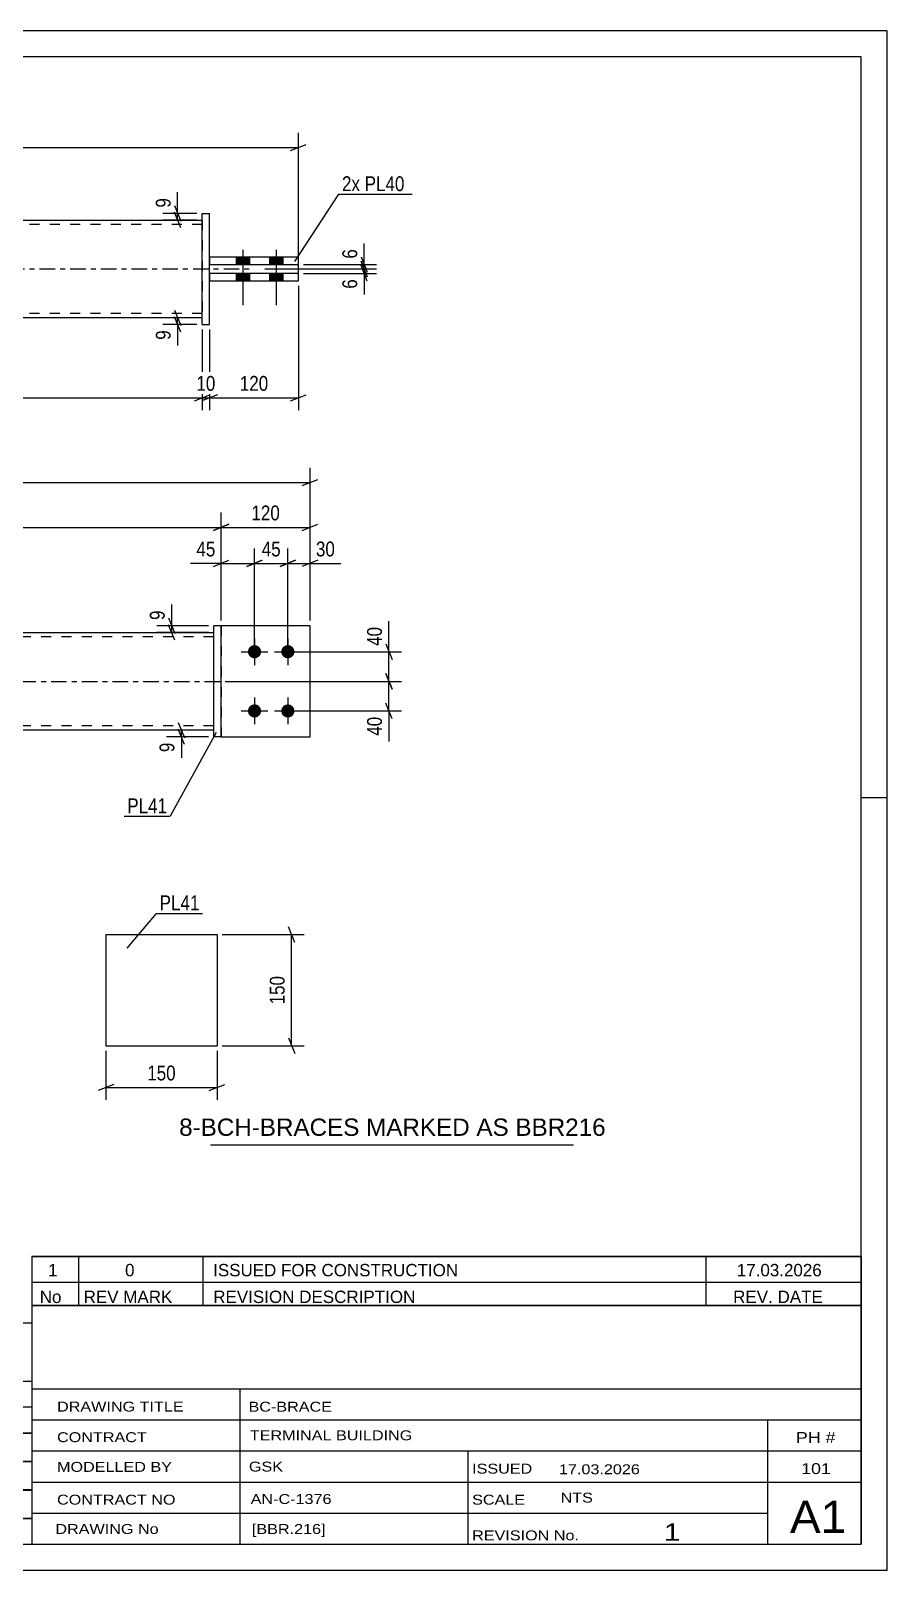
# Model space of a CAD drawing. Header units: millimetres. Extents: x 0 to 420, y 0 to 297.
# Drawn here: x 254.8 to 420, y 0 to 297 of the extents above; entities that cross this region are included whole.
import ezdxf

# ---------------------------------------------------------------- set-up
doc = ezdxf.new("R2010")
doc.units = ezdxf.units.MM
doc.linetypes.add('DXK_LINE_DOT2', pattern=[3.9198, 1.9599, -1.9599])
doc.linetypes.add('DXK_LINE_DOT3', pattern=[5.9187, 2.979, -0.9799, 0.9799, -0.9799])
doc.styles.add('Arial', font='ARIAL.TTF', dxfattribs={"height": 0.2})
doc.styles.add('Arial Narrow', font='ARIALN.TTF', dxfattribs={"height": 0.2})

# ---------------------------------------------------------------- blocks, each defined once
blk = doc.blocks.new('Unknown-581633060-1163')
at = {"color": 5, "linetype": 'Continuous'}
for p, q in [((420, 297), (0, 297)), ((420, 0), (420, 297)), ((415, 292), (5, 292)), ((415, 5), (415, 292)), ((420, 149), (415, 149)), ((5, 5), (415, 5)), ((0, 0), (420, 0))]:
    blk.add_line(p, q, dxfattribs=at)
blk = doc.blocks.new('Part-581633060-1810 - 1791')
at = {"color": 2, "linetype": 'Continuous'}
for p, q in [((156.3, 180.92), (290.12, 180.92)), ((290.12, 162.06), (156.3, 162.06))]:
    blk.add_line(p, q, dxfattribs=at)
at = {"color": 7, "linetype": 'DXK_LINE_DOT2'}
for p, q in [((156.3, 162.06), (156.3, 180.92)), ((290.12, 180.06), (156.3, 180.06)), ((290.12, 162.06), (290.12, 180.92)), ((290.12, 162.92), (156.3, 162.92))]:
    blk.add_line(p, q, dxfattribs=at)
at = {"color": 7, "linetype": 'DXK_LINE_DOT3'}
blk.add_line((146.3, 171.49), (300.12, 171.49), dxfattribs=at)
blk = doc.blocks.new('Part-581633060-1798 - 1791')
at = {"color": 7, "linetype": 'DXK_LINE_DOT2'}
for p, q in [((308.69, 182.21), (291.54, 182.21)), ((291.54, 182.21), (291.54, 160.78)), ((308.69, 160.78), (308.69, 182.21)), ((291.54, 160.78), (308.69, 160.78))]:
    blk.add_line(p, q, dxfattribs=at)
blk = doc.blocks.new('Part-581633060-1815 - 1791')
at = {"color": 2, "linetype": 'Continuous'}
for p, q in [((308.69, 182.21), (291.54, 182.21)), ((308.69, 160.78), (308.69, 182.21)), ((291.54, 160.78), (308.69, 160.78))]:
    blk.add_line(p, q, dxfattribs=at)
at = {"color": 7, "linetype": 'DXK_LINE_DOT2'}
blk.add_line((291.54, 182.21), (291.54, 160.78), dxfattribs=at)
blk = doc.blocks.new('Bolt-581633060-1800 - 1791')
at = {"linetype": 'Continuous'}
for points in [[(297.97, 178.49, -1), (297.97, 175.92, -1)], [(304.4, 178.49, -1), (304.4, 175.92, -1)], [(297.97, 167.06, -1), (297.97, 164.49, -1)], [(304.4, 167.06, -1), (304.4, 164.49, -1)]]:
    blk.add_hatch(color=1, dxfattribs=at).paths.add_polyline_path(points)
at = {"color": 1, "linetype": 'Continuous'}
for p, q in [((297.97, 179.78), (297.97, 174.64)), ((304.4, 179.78), (304.4, 174.64)), ((295.4, 177.21), (300.54, 177.21)), ((301.83, 177.21), (306.97, 177.21)), ((297.97, 168.35), (297.97, 163.21)), ((304.4, 168.35), (304.4, 163.21)), ((295.4, 165.78), (300.54, 165.78)), ((301.83, 165.78), (306.97, 165.78))]:
    blk.add_line(p, q, dxfattribs=at)
blk = doc.blocks.new('Part-581633060-1835 - 1791')
at = {"color": 2, "linetype": 'Continuous'}
for p, q in [((291.54, 182.21), (290.12, 182.21)), ((290.12, 160.78), (290.12, 182.21)), ((291.54, 160.78), (291.54, 182.21)), ((291.54, 160.78), (290.12, 160.78))]:
    blk.add_line(p, q, dxfattribs=at)
blk = doc.blocks.new('Part-581633060-2156 - 2128')
at = {"color": 2, "linetype": 'Continuous'}
for p, q in [((154.06, 260.48), (287.87, 260.48)), ((287.87, 241.63), (154.06, 241.63))]:
    blk.add_line(p, q, dxfattribs=at)
at = {"color": 7, "linetype": 'DXK_LINE_DOT2'}
for p, q in [((154.06, 241.63), (154.06, 260.48)), ((287.87, 259.63), (154.06, 259.63)), ((287.87, 260.48), (287.87, 241.63)), ((287.87, 242.48), (154.06, 242.48))]:
    blk.add_line(p, q, dxfattribs=at)
at = {"color": 7, "linetype": 'DXK_LINE_DOT3'}
blk.add_line((144.06, 251.05), (297.87, 251.05), dxfattribs=at)
blk = doc.blocks.new('Part-581633060-2134 - 2128')
at = {"color": 2, "linetype": 'Continuous'}
for p, q in [((306.44, 250.2), (289.3, 250.2)), ((289.3, 250.2), (289.3, 248.77)), ((306.44, 248.77), (306.44, 250.2)), ((289.3, 248.77), (306.44, 248.77))]:
    blk.add_line(p, q, dxfattribs=at)
blk = doc.blocks.new('Part-581633060-2139 - 2128')
at = {"color": 2, "linetype": 'Continuous'}
for p, q in [((306.44, 253.34), (289.3, 253.34)), ((289.3, 253.34), (289.3, 251.91)), ((306.44, 251.91), (306.44, 253.34)), ((289.3, 251.91), (306.44, 251.91))]:
    blk.add_line(p, q, dxfattribs=at)
blk = doc.blocks.new('Part-581633060-2151 - 2128')
at = {"color": 2, "linetype": 'Continuous'}
for p, q in [((287.87, 240.34), (287.87, 261.77)), ((287.87, 261.77), (289.3, 261.77)), ((289.3, 240.34), (289.3, 261.77)), ((287.87, 240.34), (289.3, 240.34))]:
    blk.add_line(p, q, dxfattribs=at)
blk = doc.blocks.new('Bolt-581633060-2157 - 2128')
at = {"linetype": 'Continuous'}
for points in [[(297.01, 253.34), (294.44, 253.34), (294.44, 251.91), (297.01, 251.91)], [(297.01, 253.34), (294.44, 253.34), (294.44, 251.91), (297.01, 251.91)], [(303.44, 253.34), (300.87, 253.34), (300.87, 251.91), (303.44, 251.91)], [(303.44, 253.34), (300.87, 253.34), (300.87, 251.91), (303.44, 251.91)], [(297.01, 250.2), (294.44, 250.2), (294.44, 248.77), (297.01, 248.77)], [(297.01, 250.2), (294.44, 250.2), (294.44, 248.77), (297.01, 248.77)], [(303.44, 250.2), (300.87, 250.2), (300.87, 248.77), (303.44, 248.77)], [(303.44, 250.2), (300.87, 250.2), (300.87, 248.77), (303.44, 248.77)]]:
    blk.add_hatch(color=1, dxfattribs=at).paths.add_polyline_path(points)
at = {"color": 1, "linetype": 'Continuous'}
for p, q in [((294.44, 253.34), (294.44, 251.91)), ((294.44, 253.34), (294.44, 251.91)), ((295.73, 254.77), (295.73, 244.05)), ((295.73, 254.77), (295.73, 244.05)), ((297.01, 253.34), (297.01, 251.91)), ((297.01, 253.34), (297.01, 251.91)), ((300.87, 253.34), (300.87, 251.91)), ((300.87, 253.34), (300.87, 251.91)), ((302.16, 254.77), (302.16, 244.05)), ((302.16, 254.77), (302.16, 244.05)), ((303.44, 253.34), (303.44, 251.91)), ((303.44, 253.34), (303.44, 251.91)), ((294.44, 250.2), (294.44, 248.77)), ((294.44, 250.2), (294.44, 248.77)), ((297.01, 250.2), (297.01, 248.77)), ((297.01, 250.2), (297.01, 248.77)), ((300.87, 250.2), (300.87, 248.77)), ((300.87, 250.2), (300.87, 248.77)), ((303.44, 250.2), (303.44, 248.77)), ((303.44, 250.2), (303.44, 248.77))]:
    blk.add_line(p, q, dxfattribs=at)
blk = doc.blocks.new('Part-581633060-1390 - 1374')
at = {"color": 2, "linetype": 'Continuous'}
for p, q in [((269.31, 122.62), (269.31, 101.19)), ((269.31, 122.62), (290.74, 122.62)), ((290.74, 122.62), (290.74, 101.19)), ((269.31, 101.19), (290.74, 101.19))]:
    blk.add_line(p, q, dxfattribs=at)
blk = doc.blocks.new('StraightDimension-581633060-2023 - 1791')
at = {"color": 7, "linetype": 'Continuous'}
for p, q in [((137.73, 183.21), (137.73, 212.71)), ((308.69, 183.21), (308.69, 212.71)), ((139.23, 210.46), (136.23, 209.26)), ((137.73, 209.86), (308.69, 209.86)), ((307.19, 209.26), (310.19, 210.46))]:
    blk.add_line(p, q, dxfattribs=at)
at = {"color": 0}
blk.add_wipeout([(227.47, 210.61), (227.47, 214.81), (218.95, 214.81), (218.95, 210.61)], dxfattribs=at)
at = {"color": 3, "style": 'Arial Narrow'}
blk.add_text('1197', height=2.863, dxfattribs=at).set_placement((219.55, 211.21))
blk = doc.blocks.new('StraightDimension-581633060-1842 - 1791')
at = {"color": 7, "linetype": 'Continuous'}
for p, q in [((289.12, 182.21), (279.14, 182.21)), ((281.39, 183.71), (282.59, 180.71)), ((282.59, 179.42), (281.39, 182.42)), ((281.99, 180.92), (281.99, 182.21)), ((289.12, 180.92), (279.14, 180.92))]:
    blk.add_line(p, q, dxfattribs=at)
at = {"color": 0}
blk.add_wipeout([(281.24, 185.76), (277.04, 185.76), (277.04, 182.73), (281.24, 182.73)], dxfattribs=at)
at = {"color": 7, "linetype": 'Continuous'}
blk.add_line((281.99, 182.21), (281.99, 186.29), dxfattribs=at)
blk.add_line((281.99, 182.21), (281.99, 186.29), dxfattribs=at)
at = {"color": 3, "style": 'Arial Narrow'}
blk.add_text('9', height=2.86, rotation=90.0002, dxfattribs=at).set_placement((280.64, 183.33))
blk = doc.blocks.new('StraightDimension-581633060-2043 - 1791')
at = {"color": 7, "linetype": 'Continuous'}
for p, q in [((291.54, 183.21), (291.54, 197.09)), ((297.97, 178.21), (297.97, 197.09)), ((290.04, 193.64), (293.04, 194.84)), ((291.54, 194.24), (297.97, 194.24)), ((299.47, 194.84), (296.47, 193.64))]:
    blk.add_line(p, q, dxfattribs=at)
at = {"color": 0}
blk.add_wipeout([(291.02, 194.99), (291.02, 199.19), (286.16, 199.19), (286.16, 194.99)], dxfattribs=at)
at = {"color": 7, "linetype": 'Continuous'}
blk.add_line((291.54, 194.24), (285.64, 194.24), dxfattribs=at)
blk.add_line((291.54, 194.24), (285.64, 194.24), dxfattribs=at)
at = {"color": 3, "style": 'Arial Narrow'}
blk.add_text('45', height=2.863, dxfattribs=at).set_placement((286.76, 195.59))
blk = doc.blocks.new('StraightDimension-581633060-1851 - 1791')
at = {"color": 7, "linetype": 'Continuous'}
for p, q in [((283.26, 163.56), (284.46, 160.56)), ((289.12, 162.06), (281.01, 162.06)), ((289.12, 160.78), (281.01, 160.78)), ((284.46, 159.28), (283.26, 162.28)), ((283.86, 160.78), (283.86, 162.06))]:
    blk.add_line(p, q, dxfattribs=at)
at = {"color": 0}
blk.add_wipeout([(283.11, 160.25), (278.91, 160.25), (278.91, 157.23), (283.11, 157.23)], dxfattribs=at)
at = {"color": 7, "linetype": 'Continuous'}
blk.add_line((283.86, 160.78), (283.86, 156.7), dxfattribs=at)
blk.add_line((283.86, 160.78), (283.86, 156.7), dxfattribs=at)
at = {"color": 3, "style": 'Arial Narrow'}
blk.add_text('9', height=2.86, rotation=90.0002, dxfattribs=at).set_placement((282.51, 157.83))
blk = doc.blocks.new('StraightDimension-581633060-2059 - 1791')
at = {"color": 7, "linetype": 'Continuous'}
for p, q in [((297.97, 178.21), (297.97, 197.09)), ((304.4, 178.21), (304.4, 197.09)), ((296.47, 193.64), (299.47, 194.84)), ((297.97, 194.24), (304.4, 194.24)), ((305.9, 194.84), (302.9, 193.64))]:
    blk.add_line(p, q, dxfattribs=at)
at = {"color": 0}
blk.add_wipeout([(303.61, 194.99), (303.61, 199.19), (298.76, 199.19), (298.76, 194.99)], dxfattribs=at)
at = {"color": 3, "style": 'Arial Narrow'}
blk.add_text('45', height=2.863, dxfattribs=at).set_placement((299.36, 195.59))
blk = doc.blocks.new('StraightDimension-581633060-1954 - 1791')
at = {"color": 7, "linetype": 'Continuous'}
for p, q in [((291.54, 183.21), (291.54, 204.05)), ((308.69, 183.21), (308.69, 204.05)), ((293.04, 201.8), (290.04, 200.6)), ((291.54, 201.2), (308.69, 201.2)), ((307.19, 200.6), (310.19, 201.8))]:
    blk.add_line(p, q, dxfattribs=at)
at = {"color": 0}
blk.add_wipeout([(303.46, 201.95), (303.46, 206.15), (296.77, 206.15), (296.77, 201.95)], dxfattribs=at)
at = {"color": 3, "style": 'Arial Narrow'}
blk.add_text('120', height=2.863, dxfattribs=at).set_placement((297.37, 202.55))
blk = doc.blocks.new('StraightDimension-581633060-1973 - 1791')
at = {"color": 7, "linetype": 'Continuous'}
for p, q in [((154.87, 172.49), (154.87, 204.05)), ((291.54, 183.21), (291.54, 204.05)), ((156.37, 201.8), (153.37, 200.6)), ((154.87, 201.2), (291.54, 201.2)), ((290.04, 200.6), (293.04, 201.8))]:
    blk.add_line(p, q, dxfattribs=at)
at = {"color": 0}
blk.add_wipeout([(226.55, 201.95), (226.55, 206.15), (219.87, 206.15), (219.87, 201.95)], dxfattribs=at)
at = {"color": 3, "style": 'Arial Narrow'}
blk.add_text('957', height=2.863, dxfattribs=at).set_placement((220.47, 202.55))
blk = doc.blocks.new('StraightDimension-581633060-2004 - 1791')
at = {"color": 7, "linetype": 'Continuous'}
for p, q in [((323.29, 178.71), (324.49, 175.71)), ((305.4, 177.21), (326.29, 177.21)), ((323.89, 171.49), (323.89, 177.21)), ((324.49, 169.99), (323.29, 172.99)), ((292.54, 171.49), (326.29, 171.49))]:
    blk.add_line(p, q, dxfattribs=at)
at = {"color": 0}
blk.add_wipeout([(323.14, 182.59), (318.94, 182.59), (318.94, 177.73), (323.14, 177.73)], dxfattribs=at)
at = {"color": 7, "linetype": 'Continuous'}
blk.add_line((323.89, 177.21), (323.89, 183.11), dxfattribs=at)
blk.add_line((323.89, 177.21), (323.89, 183.11), dxfattribs=at)
at = {"color": 3, "style": 'Arial Narrow'}
blk.add_text('40', height=2.863, rotation=90.0002, dxfattribs=at).set_placement((322.54, 178.33))
blk = doc.blocks.new('StraightDimension-581633060-2072 - 1791')
at = {"color": 7, "linetype": 'Continuous'}
for p, q in [((304.4, 178.21), (304.4, 197.09)), ((308.69, 183.21), (308.69, 197.09)), ((302.9, 193.64), (305.9, 194.84)), ((304.4, 194.24), (308.69, 194.24)), ((310.19, 194.84), (307.19, 193.64))]:
    blk.add_line(p, q, dxfattribs=at)
at = {"color": 0}
blk.add_wipeout([(314.07, 194.99), (314.07, 199.19), (309.21, 199.19), (309.21, 194.99)], dxfattribs=at)
at = {"color": 7, "linetype": 'Continuous'}
blk.add_line((308.69, 194.24), (314.59, 194.24), dxfattribs=at)
blk.add_line((308.69, 194.24), (314.59, 194.24), dxfattribs=at)
at = {"color": 3, "style": 'Arial Narrow'}
blk.add_text('30', height=2.863, dxfattribs=at).set_placement((309.81, 195.59))
blk = doc.blocks.new('StraightDimension-581633060-2013 - 1791')
at = {"color": 7, "linetype": 'Continuous'}
for p, q in [((323.29, 172.99), (324.49, 169.99)), ((292.54, 171.49), (326.29, 171.49)), ((323.89, 165.78), (323.89, 171.49)), ((324.49, 164.28), (323.29, 167.28)), ((305.4, 165.78), (326.29, 165.78))]:
    blk.add_line(p, q, dxfattribs=at)
at = {"color": 0}
blk.add_wipeout([(323.14, 165.25), (318.94, 165.25), (318.94, 160.4), (323.14, 160.4)], dxfattribs=at)
at = {"color": 7, "linetype": 'Continuous'}
blk.add_line((323.89, 165.78), (323.89, 159.87), dxfattribs=at)
blk.add_line((323.89, 165.78), (323.89, 159.87), dxfattribs=at)
at = {"color": 3, "style": 'Arial Narrow'}
blk.add_text('40', height=2.863, rotation=90.0002, dxfattribs=at).set_placement((322.54, 161))
blk = doc.blocks.new('StraightDimension-581633060-2273 - 2128')
at = {"color": 7, "linetype": 'Continuous'}
for p, q in [((154.06, 239.34), (154.06, 223.79)), ((287.87, 239.34), (287.87, 223.79)), ((155.56, 226.79), (152.56, 225.59)), ((154.06, 226.19), (287.87, 226.19)), ((286.37, 225.59), (289.37, 226.79))]:
    blk.add_line(p, q, dxfattribs=at)
at = {"color": 0}
blk.add_wipeout([(224.31, 226.94), (224.31, 231.14), (217.62, 231.14), (217.62, 226.94)], dxfattribs=at)
at = {"color": 3, "style": 'Arial Narrow'}
blk.add_text('937', height=2.863, dxfattribs=at).set_placement((218.22, 227.54))
blk = doc.blocks.new('StraightDimension-581633060-2185 - 2128')
at = {"color": 7, "linetype": 'Continuous'}
for p, q in [((286.87, 261.77), (280.29, 261.77)), ((282.54, 263.27), (283.74, 260.27)), ((283.74, 258.98), (282.54, 261.98)), ((283.14, 260.48), (283.14, 261.77)), ((286.87, 260.48), (280.29, 260.48))]:
    blk.add_line(p, q, dxfattribs=at)
at = {"color": 0}
blk.add_wipeout([(282.39, 265.32), (278.19, 265.32), (278.19, 262.29), (282.39, 262.29)], dxfattribs=at)
at = {"color": 7, "linetype": 'Continuous'}
blk.add_line((283.14, 261.77), (283.14, 265.85), dxfattribs=at)
blk.add_line((283.14, 261.77), (283.14, 265.85), dxfattribs=at)
at = {"color": 3, "style": 'Arial Narrow'}
blk.add_text('9', height=2.86, rotation=90.0002, dxfattribs=at).set_placement((281.79, 262.89))
blk = doc.blocks.new('StraightDimension-581633060-2196 - 2128')
at = {"color": 7, "linetype": 'Continuous'}
for p, q in [((318.52, 253.41), (319.72, 250.41)), ((319.72, 249.55), (318.52, 252.55)), ((299.94, 251.05), (321.52, 251.05)), ((307.44, 251.91), (321.52, 251.91)), ((319.12, 251.05), (319.12, 251.91))]:
    blk.add_line(p, q, dxfattribs=at)
at = {"color": 0}
blk.add_wipeout([(318.37, 255.46), (314.17, 255.46), (314.17, 252.44), (318.37, 252.44)], dxfattribs=at)
at = {"color": 7, "linetype": 'Continuous'}
blk.add_line((319.12, 251.91), (319.12, 255.99), dxfattribs=at)
blk.add_line((319.12, 251.91), (319.12, 255.99), dxfattribs=at)
at = {"color": 3, "style": 'Arial Narrow'}
blk.add_text('6', height=2.86, rotation=90.0002, dxfattribs=at).set_placement((317.77, 253.04))
blk = doc.blocks.new('StraightDimension-581633060-2205 - 2128')
at = {"color": 7, "linetype": 'Continuous'}
for p, q in [((318.52, 252.55), (319.72, 249.55)), ((299.94, 251.05), (321.52, 251.05)), ((307.44, 250.2), (321.52, 250.2)), ((319.72, 248.7), (318.52, 251.7)), ((319.12, 250.2), (319.12, 251.05))]:
    blk.add_line(p, q, dxfattribs=at)
at = {"color": 0}
blk.add_wipeout([(318.37, 249.67), (314.17, 249.67), (314.17, 246.64), (318.37, 246.64)], dxfattribs=at)
at = {"color": 7, "linetype": 'Continuous'}
blk.add_line((319.12, 250.2), (319.12, 246.12), dxfattribs=at)
blk.add_line((319.12, 250.2), (319.12, 246.12), dxfattribs=at)
at = {"color": 3, "style": 'Arial Narrow'}
blk.add_text('6', height=2.86, rotation=90.0002, dxfattribs=at).set_placement((317.77, 247.24))
blk = doc.blocks.new('StraightDimension-581633060-2225 - 2128')
at = {"color": 7, "linetype": 'Continuous'}
for p, q in [((286.87, 241.63), (280.29, 241.63)), ((282.54, 243.13), (283.74, 240.13)), ((283.74, 238.84), (282.54, 241.84)), ((283.14, 240.34), (283.14, 241.63)), ((286.87, 240.34), (280.29, 240.34))]:
    blk.add_line(p, q, dxfattribs=at)
at = {"color": 0}
blk.add_wipeout([(282.39, 239.82), (278.19, 239.82), (278.19, 236.79), (282.39, 236.79)], dxfattribs=at)
at = {"color": 7, "linetype": 'Continuous'}
blk.add_line((283.14, 240.34), (283.14, 236.26), dxfattribs=at)
blk.add_line((283.14, 240.34), (283.14, 236.26), dxfattribs=at)
at = {"color": 3, "style": 'Arial Narrow'}
blk.add_text('9', height=2.86, rotation=90.0002, dxfattribs=at).set_placement((281.79, 237.39))
blk = doc.blocks.new('StraightDimension-581633060-2235 - 2128')
at = {"color": 7, "linetype": 'Continuous'}
for p, q in [((306.44, 247.77), (306.44, 223.79)), ((289.3, 239.34), (289.3, 223.79)), ((290.8, 226.79), (287.8, 225.59)), ((289.3, 226.19), (306.44, 226.19)), ((304.94, 225.59), (307.94, 226.79))]:
    blk.add_line(p, q, dxfattribs=at)
at = {"color": 0}
blk.add_wipeout([(301.21, 226.94), (301.21, 231.14), (294.53, 231.14), (294.53, 226.94)], dxfattribs=at)
at = {"color": 3, "style": 'Arial Narrow'}
blk.add_text('120', height=2.863, dxfattribs=at).set_placement((295.13, 227.54))
blk = doc.blocks.new('StraightDimension-581633060-2245 - 2128')
at = {"color": 7, "linetype": 'Continuous'}
for p, q in [((287.87, 239.34), (287.87, 223.79)), ((289.3, 239.34), (289.3, 223.79)), ((286.37, 225.59), (289.37, 226.79)), ((290.8, 226.79), (287.8, 225.59)), ((287.87, 226.19), (289.3, 226.19))]:
    blk.add_line(p, q, dxfattribs=at)
at = {"color": 0}
blk.add_wipeout([(291.01, 226.94), (291.01, 231.14), (286.16, 231.14), (286.16, 226.94)], dxfattribs=at)
at = {"color": 3, "style": 'Arial Narrow'}
blk.add_text('10', height=2.863, dxfattribs=at).set_placement((286.76, 227.54))
blk = doc.blocks.new('StraightDimension-581633060-2282 - 2128')
at = {"color": 7, "linetype": 'Continuous'}
for p, q in [((135.49, 249.77), (135.49, 277.34)), ((306.44, 249.77), (306.44, 277.34)), ((136.99, 275.09), (133.99, 273.89)), ((135.49, 274.49), (306.44, 274.49)), ((304.94, 273.89), (307.94, 275.09))]:
    blk.add_line(p, q, dxfattribs=at)
at = {"color": 0}
blk.add_wipeout([(225.22, 275.24), (225.22, 279.44), (216.71, 279.44), (216.71, 275.24)], dxfattribs=at)
at = {"color": 3, "style": 'Arial Narrow'}
blk.add_text('1197', height=2.863, dxfattribs=at).set_placement((217.31, 275.84))
blk = doc.blocks.new('StraightDimension-581633060-1392 - 1374')
at = {"color": 7, "linetype": 'Continuous'}
for p, q in [((269.31, 100.19), (269.31, 90.74)), ((290.74, 100.19), (290.74, 90.74)), ((270.81, 93.74), (267.81, 92.54)), ((269.31, 93.14), (290.74, 93.14)), ((289.24, 92.54), (292.24, 93.74))]:
    blk.add_line(p, q, dxfattribs=at)
at = {"color": 0}
blk.add_wipeout([(283.36, 93.89), (283.36, 98.09), (276.68, 98.09), (276.68, 93.89)], dxfattribs=at)
at = {"color": 3, "style": 'Arial Narrow'}
blk.add_text('150', height=2.863, dxfattribs=at).set_placement((277.28, 94.49))
blk = doc.blocks.new('StraightDimension-581633060-1397 - 1374')
at = {"color": 7, "linetype": 'Continuous'}
for p, q in [((291.74, 122.62), (307.52, 122.62)), ((305.72, 121.12), (304.52, 124.12)), ((305.12, 101.19), (305.12, 122.62)), ((291.74, 101.19), (307.52, 101.19)), ((304.52, 102.69), (305.72, 99.69))]:
    blk.add_line(p, q, dxfattribs=at)
at = {"color": 0}
blk.add_wipeout([(304.37, 115.25), (300.17, 115.25), (300.17, 108.56), (304.37, 108.56)], dxfattribs=at)
at = {"color": 3, "style": 'Arial Narrow'}
blk.add_text('150', height=2.863, rotation=90.0002, dxfattribs=at).set_placement((303.77, 109.16))
blk = doc.blocks.new('Unknown-581633060-3373')
at = {"color": 7, "linetype": 'Continuous'}
for p, q in [((255, 51.05), (255, 5)), ((255, 51.05), (415, 51.05)), ((415, 51), (415, 5)), ((255, 35), (415, 35)), ((295.14, 35), (295.14, 5)), ((255, 29), (415, 29)), ((397, 5.05), (397, 29.05)), ((255, 23), (415, 23)), ((339.14, 23), (339.14, 5)), ((255, 17), (415, 17)), ((255, 11), (397, 11)), ((255, 5), (415, 5))]:
    blk.add_line(p, q, dxfattribs=at)
at = {"color": 7, "style": 'Arial Narrow'}
for s, height, width, p in [('DRAWING TITLE', 1.9089, 1.425378, (259.88, 30.61)), ('BC-BRACE', 1.909, 1.425378, (296.81, 30.59)), ('TERMINAL BUILDING', 1.9089, 1.425378, (297.06, 25.07)), ('CONTRACT', 1.909, 1.425378, (259.88, 24.71)), ('MODELLED BY', 1.9089, 1.425378, (259.88, 18.98)), ('GSK', 1.909, 1.425378, (296.88, 19.04)), ('ISSUED', 1.909, 1.425378, (339.94, 18.64)), ('17.03.2026', 1.909, 1.425378, (356.69, 18.52)), ('CONTRACT NO', 1.9089, 1.425378, (259.88, 12.66)), ('AN-C-1376', 1.909, 1.425378, (297.23, 12.78)), ('SCALE', 1.909, 1.425378, (339.94, 12.65)), ('A1', 6.204, 1.25, (401.24, 7.2)), ('DRAWING No', 1.909, 1.425378, (259.56, 7)), ('[BBR.216]', 1.909, 1.425378, (297.46, 6.99)), ('1', 3.34, 1.5, (376.91, 5.68)), ('REVISION No.', 1.9089, 1.425378, (339.94, 5.77))]:
    blk.add_text(s, height=height, dxfattribs=dict(at, width=width)).set_placement(p)
at = {"color": 7, "linetype": 'Continuous', "style": 'Arial Narrow'}
for s, height, width, p in [('PH #', 2.1, 1.42538, (402.4, 24.55)), ('101', 2.1, 1.42538, (403.41, 18.55)), ('NTS', 1.909, 1.425378, (357, 13.05))]:
    blk.add_text(s, height=height, dxfattribs=dict(at, width=width)).set_placement(p)
blk = doc.blocks.new('Unknown-581633060-3374')
at = {"color": 7, "linetype": 'Continuous'}
for p, q in [((255, 60.55), (415, 60.55)), ((415, 60.55), (255, 60.55)), ((255, 60.55), (255, 55.55)), ((264, 60.55), (264, 55.55)), ((288, 60.55), (288, 55.55)), ((385, 60.55), (385, 55.55)), ((415, 60.55), (415, 55.55)), ((255, 55.55), (415, 55.55)), ((255, 55.55), (255, 51.05)), ((255, 55.55), (415, 55.55)), ((264, 55.55), (264, 51.05)), ((288, 55.55), (288, 51.05)), ((385, 55.55), (385, 51.05)), ((415, 55.55), (415, 51.05)), ((415, 51.05), (255, 51.05))]:
    blk.add_line(p, q, dxfattribs=at)
at = {"color": 7, "linetype": 'Continuous', "style": 'Arial Narrow'}
for s, height, width, p in [('1', 2.39, 1.196471, (258.16, 56.7)), ('0', 2.39, 1.196471, (273, 56.7)), ('ISSUED FOR CONSTRUCTION', 2.3861, 1.196471, (290, 56.7)), ('17.03.2026', 2.386, 1.196471, (391, 56.7)), ('No', 2.386, 1.2, (256.54, 51.55)), ('REV MARK', 2.386, 1.2, (265, 51.55)), ('REVISION DESCRIPTION', 2.3861, 1.2, (290, 51.55)), ('REV. DATE', 2.386, 1.2, (390.28, 51.55))]:
    blk.add_text(s, height=height, dxfattribs=dict(at, width=width)).set_placement(p)
blk = doc.blocks.new('Unknown-581633060-3375')
at = {"color": 7, "linetype": 'Continuous'}
for p, q in [((95, 47.75), (255, 47.75)), ((95, 36.5), (95, 47.75)), ((255, 47.75), (255, 36.5)), ((95, 36.5), (255, 36.5)), ((95, 36.5), (95, 31.5)), ((255, 36.5), (255, 31.5)), ((95, 31.5), (255, 31.5)), ((95, 31.5), (95, 26.5)), ((119, 31.5), (119, 26.5)), ((154.5, 31.5), (154.5, 26.5)), ((180.5, 31.5), (180.5, 26.5)), ((193.5, 31.5), (193.5, 26.5)), ((211, 31.5), (211, 26.5)), ((233, 31.5), (233, 26.5)), ((255, 31.5), (255, 26.5)), ((95, 26.5), (255, 26.5)), ((95, 26.45), (95, 21.05)), ((95, 26.45), (255, 26.45)), ((119, 26.5), (119, 21)), ((154.5, 26.5), (154.5, 21)), ((180.5, 26.5), (180.5, 21)), ((193.5, 26.5), (193.5, 21)), ((211, 26.5), (211, 21)), ((233, 26.5), (233, 21)), ((255, 26.45), (255, 21.05)), ((95, 21.05), (255, 21.05)), ((95, 20.95), (95, 15.55)), ((95, 20.95), (255, 20.95)), ((119, 21), (119, 15.5)), ((154.5, 21), (154.5, 15.5)), ((180.5, 21), (180.5, 15.5)), ((193.5, 21), (193.5, 15.5)), ((211, 21), (211, 15.5)), ((233, 21), (233, 15.5)), ((255, 20.95), (255, 15.55)), ((95, 15.55), (255, 15.55)), ((95, 15.45), (95, 10.05)), ((95, 15.45), (255, 15.45)), ((119, 15.5), (119, 10)), ((154.5, 15.5), (154.5, 10)), ((180.5, 15.5), (180.5, 10)), ((193.5, 15.5), (193.5, 10)), ((211, 15.5), (211, 10)), ((233, 15.5), (233, 10)), ((255, 15.45), (255, 10.05)), ((95, 10.05), (255, 10.05)), ((95, 10), (255, 10)), ((95, 10), (95, 5)), ((211, 10), (211, 5)), ((233, 10), (233, 5)), ((255, 10), (255, 5)), ((95, 5), (255, 5))]:
    blk.add_line(p, q, dxfattribs=at)
at = {"color": 7, "style": 'Arial Narrow'}
for s, height, width, p in [('GENERAL NOTES & WELD DETAILS :', 2.8633, 1.4, (96.15, 40.06)), ('REFER TYP DRAWING TYP-01', 1.9089, 1.6, (179.7, 40.16)), ("MATERIAL LIST FOR ASSEMBLY MK'D", 1.9089, 1.6, (96.15, 32.56)), ('BBR216', 1.909, 1.794707, (187.48, 32.47)), ('8', 1.91, 1.794707, (217.08, 32.56)), ('No. Required', 1.9089, 1.6, (226.41, 32.56)), ('Mark', 1.909, 1.7, (96.34, 27.5)), ('Profile', 1.909, 1.7, (129.41, 27.5)), ('Material', 1.909, 1.7, (159.54, 27.56)), ('No.', 1.909, 1.7, (184.5, 27.56)), ('Length', 1.909, 1.7, (195, 27.56)), ('Area', 1.909, 1.7, (217.5, 27.56)), ('Weight', 1.909, 1.7, (237, 27.56))]:
    blk.add_text(s, height=height, dxfattribs=dict(at, width=width)).set_placement(p)
at = {"color": 7, "linetype": 'Continuous', "style": 'Arial Narrow'}
for s, height, width, p in [('BBR216', 1.909, 1.794707, (96.5, 22.06)), ('SHS132*6', 1.909, 1.794707, (121, 22.06)), ('E350', 1.909, 1.794707, (160.74, 22.06)), ('1', 1.91, 1.794707, (184.86, 22.06)), ('937', 1.909, 1.794707, (199.77, 22.06)), ('0.5', 1.909, 1.794707, (221.32, 22.06)), ('22.2', 1.909, 1.794707, (240.14, 22.06)), ('PL40', 1.909, 1.794707, (96.5, 16.56)), ('PL10*120', 1.909, 1.794707, (121, 16.56)), ('E350', 1.909, 1.794707, (160.74, 16.56)), ('4', 1.91, 1.794707, (184.86, 16.56)), ('150', 1.909, 1.794707, (199.77, 16.56)), ('0.0', 1.909, 1.794707, (221.32, 16.56)), ('5.7', 1.909, 1.794707, (242.33, 16.56)), ('PL41', 1.909, 1.794707, (96.5, 11.06)), ('PL10*150', 1.909, 1.794707, (121, 11.06)), ('E350', 1.909, 1.794707, (160.74, 11.06)), ('2', 1.91, 1.794707, (184.86, 11.06)), ('150', 1.909, 1.794707, (199.77, 11.06)), ('0.1', 1.909, 1.794707, (221.32, 11.06)), ('3.5', 1.909, 1.794707, (242.33, 11.06)), ('Total', 1.909, 1.7, (197.33, 6.5)), ('0.8', 1.909, 1.794707, (220.83, 6.5)), ('31.4', 1.909, 1.794707, (240.14, 6.5))]:
    blk.add_text(s, height=height, dxfattribs=dict(at, width=width)).set_placement(p)
blk = doc.blocks.new('Unknown-581633060-3376')
at = {"color": 7, "linetype": 'Continuous'}
blk.add_line((289.5, 82.05), (359.5, 82.05), dxfattribs=at)
at = {"color": 7, "style": 'Arial'}
blk.add_text('8-BCH-BRACES MARKED AS BBR216', height=3.3428, dxfattribs=at).set_placement((283.43, 83.8))
blk = doc.blocks.new('Mark-581633060-1831 - 1791')
at = {"color": 0}
blk.add_wipeout([(281.1, 146.05), (281.1, 149.05), (273.43, 149.05), (273.43, 146.05)], dxfattribs=at)
blk.add_wipeout([(281.1, 146.05), (281.1, 149.05), (273.43, 149.05), (273.43, 146.05)], dxfattribs=at)
at = {"color": 30, "linetype": 'Continuous'}
for p in [(290.55, 161.65), (272.83, 145.45)]:
    blk.add_line(p, (281.7, 145.45), dxfattribs=at)
at = {"color": 3, "style": 'Arial Narrow'}
blk.add_text('PL41', height=2.863, dxfattribs=at).set_placement((273.43, 146.05))
blk = doc.blocks.new('MarkSet-581633060-2341 - 2128')
at = {"color": 0}
blk.add_wipeout([(318.32, 266.06), (318.32, 269.06), (314.84, 269.06), (314.84, 266.06)], dxfattribs=at)
blk.add_wipeout([(318.32, 266.06), (318.32, 269.06), (314.84, 269.06), (314.84, 266.06)], dxfattribs=at)
at = {"color": 30, "linetype": 'Continuous'}
blk.add_line((305.76, 252.48), (314.24, 265.46), dxfattribs=at)
at = {"color": 0}
blk.add_wipeout([(326.89, 266.06), (326.89, 269.06), (319.22, 269.06), (319.22, 266.06)], dxfattribs=at)
blk.add_wipeout([(326.89, 266.06), (326.89, 269.06), (319.22, 269.06), (319.22, 266.06)], dxfattribs=at)
at = {"color": 30, "linetype": 'Continuous'}
blk.add_line((314.24, 265.46), (328.39, 265.46), dxfattribs=at)
at = {"color": 3, "style": 'Arial Narrow'}
for s, p in [('2x', (314.84, 266.06)), ('PL40', (319.22, 266.06))]:
    blk.add_text(s, height=2.863, dxfattribs=at).set_placement(p)
blk = doc.blocks.new('Mark-581633060-1386 - 1374')
at = {"color": 0}
blk.add_wipeout([(287.35, 127.33), (287.35, 130.33), (279.67, 130.33), (279.67, 127.33)], dxfattribs=at)
blk.add_wipeout([(287.35, 127.33), (287.35, 130.33), (279.67, 130.33), (279.67, 127.33)], dxfattribs=at)
at = {"color": 30, "linetype": 'Continuous'}
for p, q in [((273.41, 119.98), (279.07, 126.73)), ((279.07, 126.73), (287.95, 126.73))]:
    blk.add_line(p, q, dxfattribs=at)
at = {"color": 3, "style": 'Arial Narrow'}
blk.add_text('PL41', height=2.863, dxfattribs=at).set_placement((279.67, 127.33))

msp = doc.modelspace()

# ---------------------------------------------------------------- block references
for name in ['Unknown-581633060-1163', 'Part-581633060-2151 - 2128', 'Part-581633060-2156 - 2128', 'Part-581633060-2139 - 2128', 'Bolt-581633060-2157 - 2128', 'Part-581633060-2134 - 2128', 'Part-581633060-1835 - 1791', 'Part-581633060-1798 - 1791', 'Part-581633060-1815 - 1791', 'Part-581633060-1810 - 1791', 'Bolt-581633060-1800 - 1791', 'Part-581633060-1390 - 1374', 'Unknown-581633060-3376', 'Unknown-581633060-3374', 'Unknown-581633060-3373', 'Unknown-581633060-3375']:
    msp.add_blockref(name, (0, 0))

# ---------------------------------------------------------------- next in the draw order: block references
for name in ['StraightDimension-581633060-2185 - 2128', 'StraightDimension-581633060-2196 - 2128', 'StraightDimension-581633060-2273 - 2128', 'StraightDimension-581633060-2023 - 1791', 'StraightDimension-581633060-1851 - 1791', 'Mark-581633060-1386 - 1374', 'StraightDimension-581633060-1392 - 1374']:
    msp.add_blockref(name, (0, 0))

# ---------------------------------------------------------------- next in the draw order: block references
for name in ['StraightDimension-581633060-2205 - 2128', 'StraightDimension-581633060-2225 - 2128', 'StraightDimension-581633060-1842 - 1791', 'Mark-581633060-1831 - 1791', 'StraightDimension-581633060-1397 - 1374']:
    msp.add_blockref(name, (0, 0))

# ---------------------------------------------------------------- next in the draw order: block references
for name in ['StraightDimension-581633060-2282 - 2128', 'StraightDimension-581633060-2235 - 2128', 'StraightDimension-581633060-2043 - 1791']:
    msp.add_blockref(name, (0, 0))

# ---------------------------------------------------------------- next in the draw order: block references
for name in ['MarkSet-581633060-2341 - 2128', 'StraightDimension-581633060-2245 - 2128', 'StraightDimension-581633060-2059 - 1791']:
    msp.add_blockref(name, (0, 0))

# ---------------------------------------------------------------- next in the draw order: block references
msp.add_blockref('StraightDimension-581633060-1954 - 1791', (0, 0))

# ---------------------------------------------------------------- next in the draw order: block references
msp.add_blockref('StraightDimension-581633060-1973 - 1791', (0, 0))

# ---------------------------------------------------------------- next in the draw order: block references
msp.add_blockref('StraightDimension-581633060-2004 - 1791', (0, 0))

# ---------------------------------------------------------------- next in the draw order: block references
for name in ['StraightDimension-581633060-2072 - 1791', 'StraightDimension-581633060-2013 - 1791']:
    msp.add_blockref(name, (0, 0))

doc.saveas('drawing.dxf')
